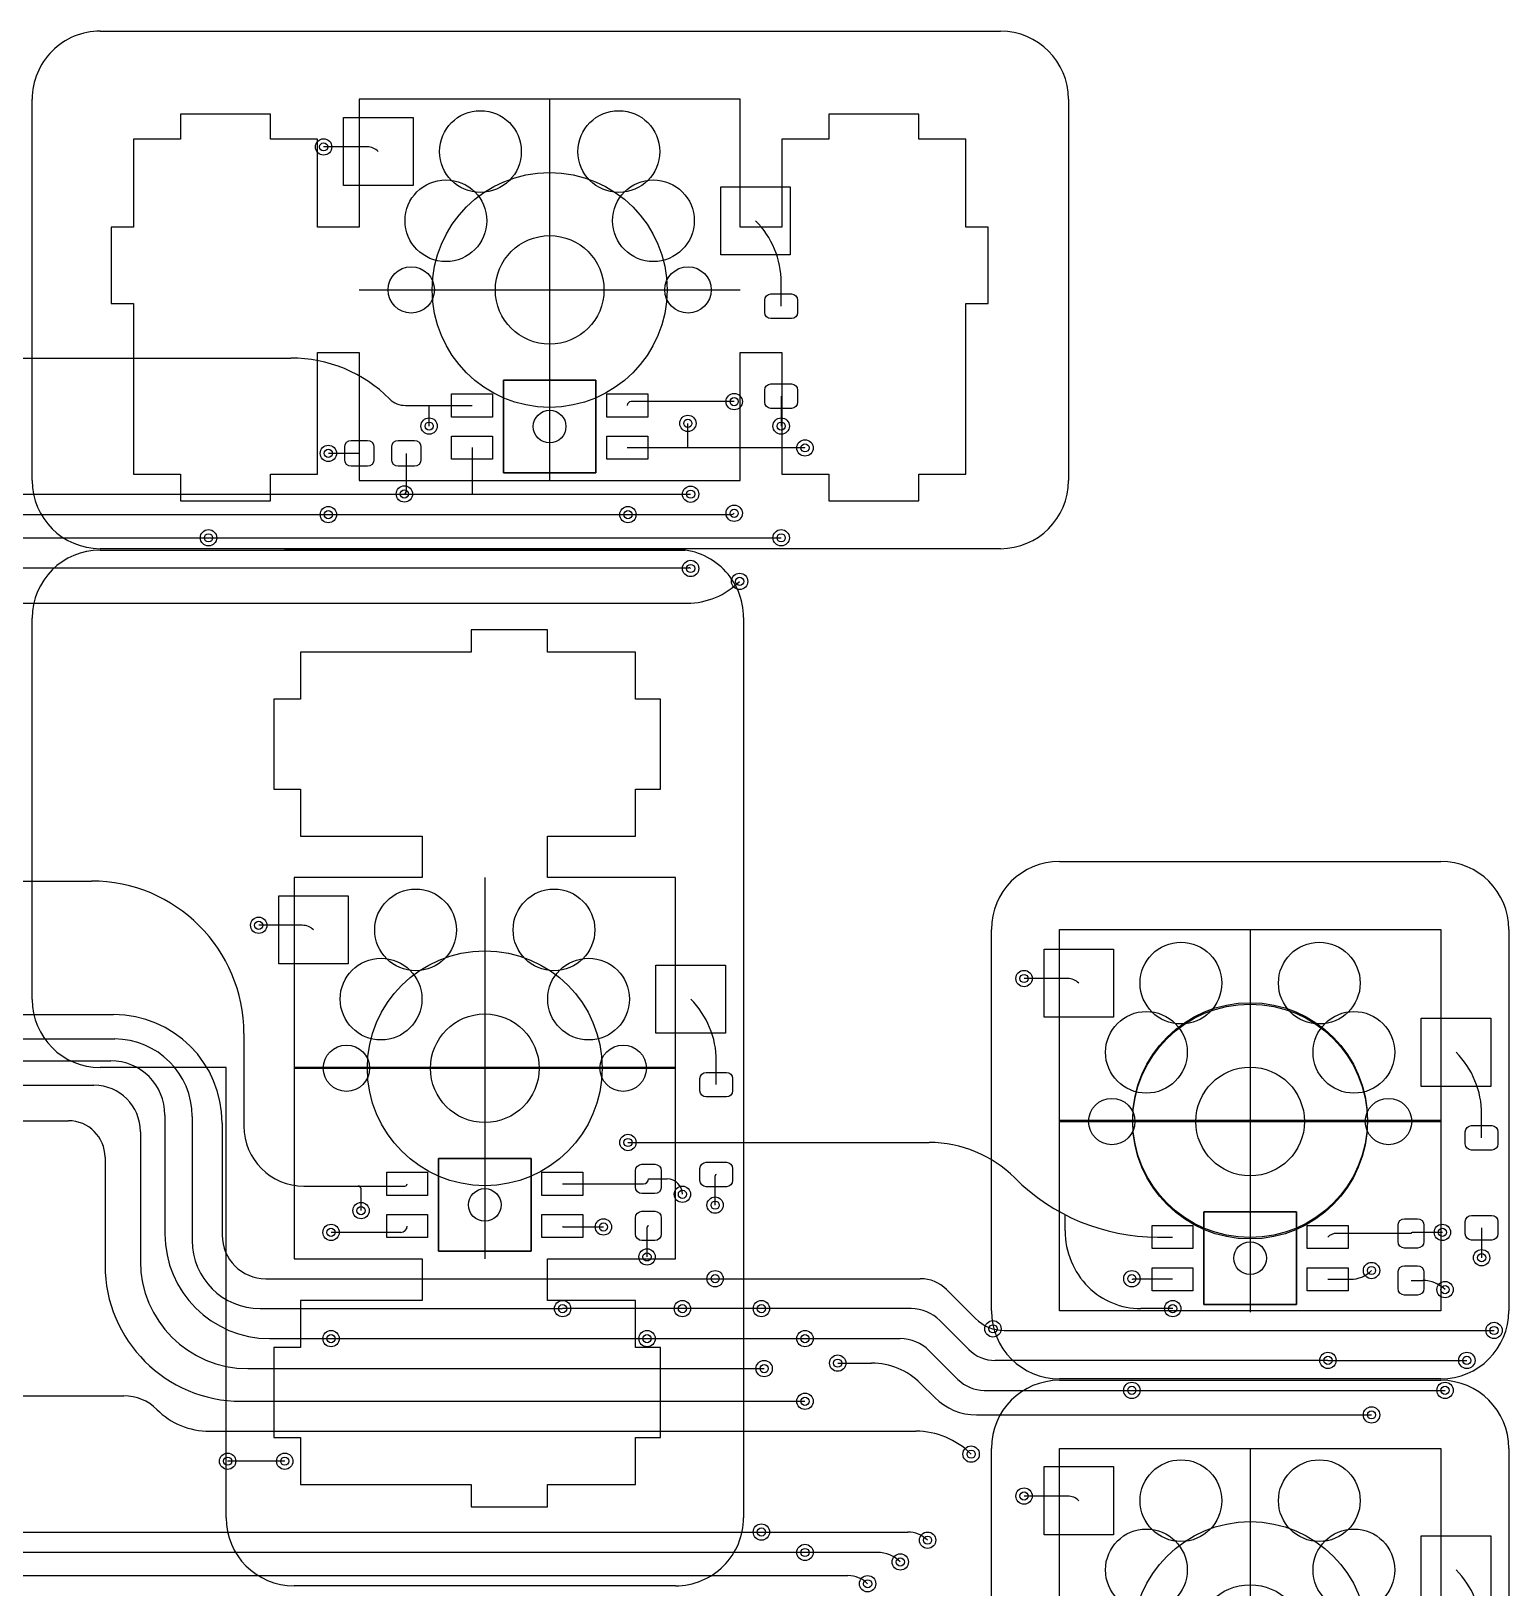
# Model space of a CAD drawing. Header units: millimetres. Extents: x -171 to 83, y -111 to 20.
# Drawn here: x 28.6 to 82.8, y -47.7 to 9.5 of the extents above; entities that cross this region are included whole.
import ezdxf

# ---------------------------------------------------------------- set-up
doc = ezdxf.new("R2010")
doc.units = ezdxf.units.MM
for name, color, linetype, lineweight, true_color in [('livello 1', 1, 'Continuous', 25, 0xff0000), ('livello 2', 3, 'Continuous', 25, 0x00ff00), ('livello 4', 18, 'Continuous', 25, 0x000000), ('livello 5', 18, 'Continuous', 25, 0x000000)]:
    doc.layers.add(name, color=color, linetype=linetype, lineweight=lineweight, true_color=true_color)

msp = doc.modelspace()

# ---------------------------------------------------------------- linework, layer by layer
at = {"layer": 'livello 1', "flags": 128}
for points in [[(47.625, 7), (47.625, -7)], [(40.6255, 0), (54.6245, 0)], [(45.244, -21.57515), (45.244, -35.57515)], [(73.343, -23.52975), (73.343, -37.52975)], [(38.2445, -28.57515), (52.2435, -28.57515)], [(66.3435, -30.52975), (80.3425, -30.52975)], [(73.343, -42.52945), (73.343, -56.52945)]]:
    msp.add_lwpolyline(points, dxfattribs=at)
at = {"layer": 'livello 2'}
for centre in [(47.625, 0), (45.244, -28.57515), (73.343, -30.52975), (73.343, -49.52945)]:
    msp.add_circle(centre, 4.31138, dxfattribs=at)
at = {"layer": 'livello 4', "color": 133, "true_color": 0x37cbcb, "flags": 128}
for points in [[(42.61, 6.32995), (42.61, 3.82995), (40.06, 3.82995), (40.06, 6.32995), (42.61, 6.32995)], [(40.9246, 5.24995), (39.325, 5.24995)], [(56.46, 3.78995), (56.46, 1.28995), (53.91, 1.28995), (53.91, 3.78995), (56.46, 3.78995)], [(56.125, -0.60005), (56.125, 0.27055)], [(56.5, -0.15005), (56.5861, -0.16715), (56.6591, -0.21595), (56.7079, -0.28895), (56.725, -0.37505), (56.725, -0.82505), (56.7079, -0.91115), (56.6591, -0.98415), (56.5861, -1.03295), (56.5, -1.05005), (55.75, -1.05005), (55.6639, -1.03295), (55.5909, -0.98415), (55.5421, -0.91115), (55.525, -0.82505), (55.525, -0.37505), (55.5421, -0.28895), (55.5909, -0.21595), (55.6639, -0.16715), (55.75, -0.15005), (56.5, -0.15005)], [(26.6036, -2.50005), (38.1287, -2.50005)], [(45.525, -3.81655), (45.525, -4.66655), (44.025, -4.66655), (44.025, -3.81655), (45.525, -3.81655)], [(51.225, -3.81655), (51.225, -4.66655), (49.725, -4.66655), (49.725, -3.81655), (51.225, -3.81655)], [(56.5, -3.45005), (56.5861, -3.46715), (56.6591, -3.51595), (56.7079, -3.58895), (56.725, -3.67505), (56.725, -4.12505), (56.7079, -4.21115), (56.6591, -4.28415), (56.5861, -4.33295), (56.5, -4.35005), (55.75, -4.35005), (55.6639, -4.33295), (55.5909, -4.28415), (55.5421, -4.21115), (55.525, -4.12505), (55.525, -3.67505), (55.5421, -3.58895), (55.5909, -3.51595), (55.6639, -3.46715), (55.75, -3.45005), (56.5, -3.45005)], [(56.125, -3.90005), (56.125, -5.00005)], [(42.333, -4.24155), (43.2, -4.24155)], [(43.2, -4.24155), (44.775, -4.24155)], [(43.2, -5.00005), (43.2, -4.24155)], [(54.4, -4.10005), (50.6165, -4.10005)], [(52.7, -5.79155), (52.7, -4.90005)], [(41.175, -6.23755), (41.1569, -6.32845), (41.1054, -6.40545), (41.0284, -6.45695), (40.9375, -6.47505), (40.3375, -6.47505), (40.2466, -6.45695), (40.1696, -6.40545), (40.1181, -6.32845), (40.1, -6.23755), (40.1, -5.76255), (40.1181, -5.67165), (40.1696, -5.59465), (40.2466, -5.54315), (40.3375, -5.52505), (40.9375, -5.52505), (41.0284, -5.54315), (41.1054, -5.59465), (41.1569, -5.67165), (41.175, -5.76255), (41.175, -6.23755)], [(42.9, -6.23755), (42.8819, -6.32845), (42.8304, -6.40545), (42.7534, -6.45695), (42.6625, -6.47505), (42.0625, -6.47505), (41.9716, -6.45695), (41.8946, -6.40545), (41.8431, -6.32845), (41.825, -6.23755), (41.825, -5.76255), (41.8431, -5.67165), (41.8946, -5.59465), (41.9716, -5.54315), (42.0625, -5.52505), (42.6625, -5.52505), (42.7534, -5.54315), (42.8304, -5.59465), (42.8819, -5.67165), (42.9, -5.76255), (42.9, -6.23755)], [(45.525, -5.36655), (45.525, -6.21655), (44.025, -6.21655), (44.025, -5.36655), (45.525, -5.36655)], [(51.225, -5.36655), (51.225, -6.21655), (49.725, -6.21655), (49.725, -5.36655), (51.225, -5.36655)], [(40.6375, -6.00005), (39.5, -6.00005)], [(42.3625, -6.00005), (42.3625, -7.38755)], [(44.775, -5.79155), (44.775, -7.47505)], [(50.475, -5.79155), (52.7, -5.79155)], [(52.7, -5.79155), (56.9915, -5.79155)], [(16.25, -7.50005), (42.25, -7.50005)], [(42.25, -7.50005), (43.8, -7.50005)], [(43.8, -7.50005), (44.8, -7.50005)], [(44.8, -7.50005), (52.8, -7.50005)], [(-5.1, -8.25005), (50.5, -8.25005)], [(50.5, -8.25005), (54.2793, -8.25005)], [(8.5, -9.10005), (56.125, -9.10005)], [(8.2657, -10.20005), (52.7343, -10.20005)], [(7.6657, -11.50005), (52.6686, -11.50005)], [(24.7, -21.70005), (30.8, -21.70005)], [(40.229, -22.24515), (40.229, -24.74515), (37.679, -24.74515), (37.679, -22.24515), (40.229, -22.24515)], [(38.5436, -23.32515), (36.944, -23.32515)], [(68.328, -24.19975), (68.328, -26.69975), (65.778, -26.69975), (65.778, -24.19975), (68.328, -24.19975)], [(54.079, -24.78525), (54.079, -27.28525), (51.529, -27.28525), (51.529, -24.78525), (54.079, -24.78525)], [(66.6426, -25.27975), (65.043, -25.27975)], [(27.6, -26.60005), (31.6146, -26.60005)], [(82.178, -26.73985), (82.178, -29.23985), (79.628, -29.23985), (79.628, -26.73985), (82.178, -26.73985)], [(36.4, -27.30005), (36.4, -30.70005)], [(2.9, -27.50005), (31.6, -27.50005)], [(31.6, -27.50005), (31.6561, -27.50005)], [(25.1, -28.30005), (31.5095, -28.30005)], [(53.744, -29.17525), (53.744, -28.30455)], [(54.119, -28.72515), (54.2051, -28.74235), (54.2781, -28.79115), (54.3269, -28.86405), (54.344, -28.95015), (54.344, -29.40015), (54.3269, -29.48635), (54.2781, -29.55925), (54.2051, -29.60805), (54.119, -29.62515), (53.369, -29.62515), (53.2829, -29.60805), (53.2099, -29.55925), (53.1611, -29.48635), (53.144, -29.40015), (53.144, -28.95015), (53.1611, -28.86405), (53.2099, -28.79115), (53.2829, -28.74235), (53.369, -28.72515), (54.119, -28.72515)], [(-1.9, -29.20005), (30.8954, -29.20005)], [(81.843, -31.12985), (81.843, -30.25915)], [(-2.3272, -30.50005), (29.9584, -30.50005)], [(33.5, -30.29055), (33.5, -34.65485)], [(34.5, -30.34395), (34.5, -34.90005)], [(35.6, -30.58545), (35.6, -34.70005)], [(82.218, -30.67975), (82.3041, -30.69695), (82.3771, -30.74575), (82.4259, -30.81865), (82.443, -30.90475), (82.443, -31.35475), (82.4259, -31.44095), (82.3771, -31.51385), (82.3041, -31.56265), (82.218, -31.57975), (81.468, -31.57975), (81.3819, -31.56265), (81.3089, -31.51385), (81.2601, -31.44095), (81.243, -31.35475), (81.243, -30.90475), (81.2601, -30.81865), (81.3089, -30.74575), (81.3819, -30.69695), (81.468, -30.67975), (82.218, -30.67975)], [(32.6, -30.90465), (32.6, -35.66205)], [(50.5, -31.30005), (61.5615, -31.30005)], [(31.3, -31.84165), (31.3, -35.80005)], [(41.644, -33.24165), (41.644, -32.39165), (43.144, -32.39165), (43.144, -33.24165), (41.644, -33.24165)], [(47.344, -33.24165), (47.344, -32.39165), (48.844, -32.39165), (48.844, -33.24165), (47.344, -33.24165)], [(51.4875, -32.10005), (51.5784, -32.11815), (51.6554, -32.16965), (51.7069, -32.24665), (51.725, -32.33755), (51.725, -32.93755), (51.7069, -33.02845), (51.6554, -33.10545), (51.5784, -33.15695), (51.4875, -33.17505), (51.0125, -33.17505), (50.9216, -33.15695), (50.8446, -33.10545), (50.7931, -33.02845), (50.775, -32.93755), (50.775, -32.33755), (50.7931, -32.24665), (50.8446, -32.16965), (50.9216, -32.11815), (51.0125, -32.10005), (51.4875, -32.10005)], [(54.119, -32.02515), (54.2051, -32.04235), (54.2781, -32.09115), (54.3269, -32.16405), (54.344, -32.25015), (54.344, -32.70015), (54.3269, -32.78635), (54.2781, -32.85925), (54.2051, -32.90805), (54.119, -32.92525), (53.369, -32.92525), (53.2829, -32.90805), (53.2099, -32.85925), (53.1611, -32.78635), (53.144, -32.70015), (53.144, -32.25015), (53.1611, -32.16405), (53.2099, -32.09115), (53.2829, -32.04235), (53.369, -32.02515), (54.119, -32.02515)], [(53.7, -33.60005), (53.7, -32.51915)], [(38.6, -32.90005), (40.6, -32.90005)], [(40.6, -32.90005), (42.3106, -32.90005)], [(40.7, -33.80005), (40.7, -33.00005)], [(48.094, -32.81665), (51.0709, -32.81665)], [(51.25, -32.63755), (51.9375, -32.63755)], [(41.644, -34.79165), (41.644, -33.94165), (43.144, -33.94165), (43.144, -34.79165), (41.644, -34.79165)], [(47.344, -34.79165), (47.344, -33.94165), (48.844, -33.94165), (48.844, -34.79165), (47.344, -34.79165)], [(51.4875, -33.82505), (51.5784, -33.84315), (51.6554, -33.89465), (51.7069, -33.97165), (51.725, -34.06255), (51.725, -34.66255), (51.7069, -34.75345), (51.6554, -34.83045), (51.5784, -34.88195), (51.4875, -34.90005), (51.0125, -34.90005), (50.9216, -34.88195), (50.8446, -34.83045), (50.7931, -34.75345), (50.775, -34.66255), (50.775, -34.06255), (50.7931, -33.97165), (50.8446, -33.89465), (50.9216, -33.84315), (51.0125, -33.82505), (51.4875, -33.82505)], [(66.5502, -34.54835), (66.5502, -33.94985)], [(79.4875, -34.10005), (79.5784, -34.11815), (79.6554, -34.16965), (79.7069, -34.24665), (79.725, -34.33755), (79.725, -34.93755), (79.7069, -35.02845), (79.6554, -35.10545), (79.5784, -35.15695), (79.4875, -35.17505), (79.0125, -35.17505), (78.9216, -35.15695), (78.8446, -35.10545), (78.7931, -35.02845), (78.775, -34.93755), (78.775, -34.33755), (78.7931, -34.24665), (78.8446, -34.16965), (78.9216, -34.11815), (79.0125, -34.10005), (79.4875, -34.10005)], [(82.218, -33.97975), (82.3041, -33.99695), (82.3771, -34.04575), (82.4259, -34.11865), (82.443, -34.20475), (82.443, -34.65475), (82.4259, -34.74095), (82.3771, -34.81385), (82.3041, -34.86265), (82.218, -34.87985), (81.468, -34.87985), (81.3819, -34.86265), (81.3089, -34.81385), (81.2601, -34.74095), (81.243, -34.65475), (81.243, -34.20475), (81.2601, -34.11865), (81.3089, -34.04575), (81.3819, -33.99695), (81.468, -33.97975), (82.218, -33.97975)], [(42.1607, -34.60005), (39.6, -34.60005)], [(48.1274, -34.40005), (49.6, -34.40005)], [(51.2, -35.50005), (51.2, -34.41255)], [(69.743, -35.19625), (69.743, -34.34625), (71.243, -34.34625), (71.243, -35.19625), (69.743, -35.19625)], [(69.9419, -34.77125), (70.493, -34.77125)], [(75.443, -35.19625), (75.443, -34.34625), (76.943, -34.34625), (76.943, -35.19625), (75.443, -35.19625)], [(79.25, -34.63755), (76.5159, -34.63755)], [(80.4, -34.60005), (79.2875, -34.60005)], [(81.843, -34.42975), (81.843, -35.52975)], [(69.743, -36.74625), (69.743, -35.89625), (71.243, -35.89625), (71.243, -36.74625), (69.743, -36.74625)], [(75.443, -36.74625), (75.443, -35.89625), (76.943, -35.89625), (76.943, -36.74625), (75.443, -36.74625)], [(79.4875, -35.82505), (79.5784, -35.84315), (79.6554, -35.89465), (79.7069, -35.97165), (79.725, -36.06255), (79.725, -36.66255), (79.7069, -36.75345), (79.6554, -36.83045), (79.5784, -36.88195), (79.4875, -36.90005), (79.0125, -36.90005), (78.9216, -36.88195), (78.8446, -36.83045), (78.7931, -36.75345), (78.775, -36.66255), (78.775, -36.06255), (78.7931, -35.97165), (78.8446, -35.89465), (78.9216, -35.84315), (79.0125, -35.82505), (79.4875, -35.82505)], [(37.2, -36.30005), (53.7, -36.30005)], [(53.7, -36.30005), (61.2343, -36.30005)], [(70.493, -36.32125), (69.0513, -36.32125)], [(76.193, -36.32125), (77.0244, -36.32125)], [(79.25, -36.36255), (79.6852, -36.36255)], [(62.2, -36.70005), (63.2641, -37.76415)], [(37, -37.40005), (48.1, -37.40005)], [(53.6, -37.40005), (48.1, -37.40005)], [(60.9, -37.40005), (53.6, -37.40005)], [(70.5, -37.40005), (69.3314, -37.40005)], [(63.0165, -38.90005), (61.9524, -37.83595)], [(64.3165, -38.20005), (82.3, -38.20005)], [(37.3452, -38.50005), (39.6, -38.50005)], [(39.6, -38.50005), (51.2, -38.50005)], [(51.2, -38.50005), (60.5, -38.50005)], [(58.2, -39.40005), (59.4453, -39.40005)], [(61.5524, -38.93595), (62.6165, -40.00005)], [(76.2, -39.30005), (63.9821, -39.30005)], [(76.2, -39.30005), (81.3, -39.30005)], [(36.538, -39.60005), (55.5, -39.60005)], [(61.2458, -40.14585), (61.7636, -40.66365)], [(63.5821, -40.40005), (69, -40.40005)], [(69, -40.40005), (80.5, -40.40005)], [(26.6036, -40.60035), (31.9936, -40.60035)], [(36.3, -40.80005), (57, -40.80005)], [(63.3, -41.30005), (77.8, -41.30005)], [(35.1314, -41.90005), (61.0686, -41.90005)], [(37.9, -43.00005), (35.8, -43.00005)], [(68.328, -43.19945), (68.328, -45.69945), (65.778, -45.69945), (65.778, -43.19945), (68.328, -43.19945)], [(66.6426, -44.27945), (65.043, -44.27945)], [(16.25, -45.60035), (41.7, -45.60035)], [(41.7, -45.60035), (59.6, -45.60035)], [(59.6, -45.60035), (60.7765, -45.60035)], [(59.6, -45.60035), (60.5997, -45.60035)], [(82.178, -45.73945), (82.178, -48.23945), (79.628, -48.23945), (79.628, -45.73945), (82.178, -45.73945)], [(59.6557, -46.35035), (4.7, -46.35035)], [(8.5, -47.20035), (55.9, -47.20035)], [(55.9, -47.20035), (58.5765, -47.20035)]]:
    msp.add_lwpolyline(points, dxfattribs=at)
for points in [[(41.335, 5.07995, 0.19891111), (40.9246, 5.24995)], [(56.125, 0.27055, 0.19891291), (55.185, 2.53995)], [(41.75, -4.00005, 0.19891219), (38.1287, -2.50005)], [(41.75, -4.00005, 0.19891061), (42.333, -4.24155)], [(50.6165, -4.10005, 0.41421356), (50.475, -4.24155)], [(57, -5.80005, 0.41421356), (56.9915, -5.79155)], [(42.25, -7.50005, 0.41421356), (42.3625, -7.38755)], [(44.775, -7.47505, 0.41421356), (44.8, -7.50005)], [(54.2793, -8.25005, 0.19890958), (54.4, -8.20005)], [(52.8, -10.22725, 0.1989284), (52.7343, -10.20005)], [(52.6686, -11.50005, 0.19891284), (54.6, -10.70005)], [(36.4, -27.30005, 0.41421356), (30.8, -21.70005)], [(38.954, -23.49515, 0.19885549), (38.5436, -23.32525)], [(67.053, -25.44975, 0.19885549), (66.6426, -25.27985)], [(53.744, -28.30455, 0.19890481), (52.804, -26.03525)], [(35.6, -30.58545, 0.41421356), (31.6146, -26.60005)], [(34.5, -30.34395, 0.41421356), (31.6561, -27.50005)], [(81.843, -30.25915, 0.19890481), (80.903, -27.98985)], [(33.5, -30.29055, 0.41421356), (31.5095, -28.30005)], [(32.6, -30.90465, 0.41421356), (30.8954, -29.20005)], [(31.3, -31.84165, 0.41421356), (29.9584, -30.50005)], [(36.4, -30.70005, 0.41421356), (38.6, -32.90005)], [(64.7, -32.60005, 0.19891259), (61.5615, -31.30005)], [(53.744, -32.47515, 0.41421356), (53.7, -32.51915)], [(40.7, -33.00005, 0.41421356), (40.6, -32.90005)], [(42.3106, -32.90005, 0.41421356), (42.394, -32.81665)], [(51.0709, -32.81675, 0.41405017), (51.25, -32.63755)], [(52.5, -33.20005, 0.41421356), (51.9375, -32.63755)], [(64.7, -32.60005, 0.19891333), (69.9419, -34.77125)], [(33.5, -34.65485, 0.41421356), (37.3452, -38.50005)], [(35.6, -34.70005, 0.41421356), (37.2, -36.30005)], [(42.1606, -34.60005, 0.41421356), (42.394, -34.36665)], [(48.094, -34.36665, 0.41421356), (48.1274, -34.40005)], [(51.25, -34.36255, 0.41421356), (51.2, -34.41255)], [(66.5502, -34.54835, 0.19891392), (67.4, -36.60005)], [(76.5159, -34.63755, 0.19894763), (76.193, -34.77135)], [(79.2875, -34.60005, 0.41421356), (79.25, -34.63755)], [(34.5, -34.90005, 0.41421356), (37, -37.40005)], [(31.3, -35.80005, 0.41421356), (36.3, -40.80005)], [(32.6, -35.66205, 0.41421356), (36.538, -39.60005)], [(77.0244, -36.32135, 0.19890884), (77.8, -36.00005)], [(62.2, -36.70005, 0.19891284), (61.2343, -36.30005)], [(69, -36.30005, 0.1986888), (69.0513, -36.32125)], [(80.5, -36.70005, 0.19891248), (79.6852, -36.36255)], [(67.4, -36.60005, 0.19891284), (69.3314, -37.40005)], [(61.9524, -37.83595, 0.19891369), (60.9, -37.40005)], [(63.2641, -37.76415, 0.19891369), (64.3165, -38.20005)], [(61.5524, -38.93595, 0.19891369), (60.5, -38.50005)], [(61.2457, -40.14585, 0.19891026), (59.4453, -39.40005)], [(63.0165, -38.90005, 0.19892535), (63.9821, -39.30005)], [(62.6165, -40.00005, 0.19891284), (63.5822, -40.40005)], [(33.2, -41.10005, 0.19891282), (31.9936, -40.60035)], [(33.2, -41.10005, 0.19891284), (35.1314, -41.90005)], [(61.7636, -40.66365, 0.19891225), (63.3, -41.30005)], [(63.1, -42.74145, 0.19891362), (61.0686, -41.90005)], [(67.053, -44.44945, 0.19885549), (66.6426, -44.27955)], [(61.5, -45.90005, 0.19891063), (60.7765, -45.60035)], [(60.5, -46.70005, 0.19891422), (59.6557, -46.35035)], [(59.3, -47.50005, 0.19891063), (58.5765, -47.20035)], [(81.843, -49.25885, 0.19890481), (80.903, -46.98955)]]:
    msp.add_lwpolyline(points, format="xyb", dxfattribs=at)
at = {"layer": 'livello 4', "color": 250, "true_color": 0x2f2d31, "flags": 128}
for points in [[(45.925, -6.71655), (45.925, -3.31655)], [(45.925, -3.31655), (49.325, -3.31655)], [(49.325, -3.31655), (45.925, -3.31655)], [(45.925, -3.31655), (45.925, -6.71655)], [(49.325, -3.31655), (49.325, -6.71655)], [(49.325, -6.71655), (49.325, -3.31655)], [(49.325, -6.71655), (45.925, -6.71655)], [(45.925, -6.71655), (49.325, -6.71655)], [(43.544, -31.89165), (46.944, -31.89165)], [(43.544, -35.29165), (43.544, -31.89165)], [(46.944, -31.89165), (43.544, -31.89165)], [(43.544, -31.89165), (43.544, -35.29165)], [(46.944, -31.89165), (46.944, -35.29165)], [(46.944, -35.29165), (46.944, -31.89165)], [(71.643, -33.84625), (75.043, -33.84625)], [(71.643, -37.24625), (71.643, -33.84625)], [(75.043, -33.84625), (71.643, -33.84625)], [(71.643, -33.84625), (71.643, -37.24625)], [(75.043, -33.84625), (75.043, -37.24625)], [(75.043, -37.24625), (75.043, -33.84625)], [(46.944, -35.29165), (43.544, -35.29165)], [(43.544, -35.29165), (46.944, -35.29165)], [(75.043, -37.24625), (71.643, -37.24625)], [(71.643, -37.24625), (75.043, -37.24625)]]:
    msp.add_lwpolyline(points, dxfattribs=at)
at = {"layer": 'livello 4', "color": 18, "true_color": 0x000000}
for centre, radius in [((45.085, 5.07995), 1.5), ((50.165, 5.07995), 1.5), ((39.325, 5.24995), 0.15), ((43.815, 2.53995), 1.5), ((51.435, 2.53995), 1.5), ((47.625, -0.00005), 1.9939), ((47.625, -0.00005), 1.9939), ((42.545, -0.00005), 0.8509), ((42.545, -0.00005), 0.8509), ((52.705, -0.00005), 0.8509), ((52.705, -0.00005), 0.8509), ((54.4, -4.10005), 0.15), ((43.2, -5.00005), 0.15), ((52.7, -4.90005), 0.15), ((56.125, -5.00005), 0.15), ((57, -5.80005), 0.15), ((39.5, -6.00005), 0.15), ((42.2919, -7.49195), 0.15), ((52.8, -7.50005), 0.15), ((39.5, -8.25005), 0.15), ((50.5, -8.25005), 0.15), ((54.4, -8.20005), 0.15), ((35.1, -9.10005), 0.15), ((56.125, -9.10005), 0.15), ((52.8, -10.22725), 0.15), ((54.6, -10.70005), 0.15), ((42.704, -23.49515), 1.5), ((47.784, -23.49515), 1.5), ((36.944, -23.32515), 0.15), ((70.803, -25.44975), 1.5), ((75.883, -25.44975), 1.5), ((41.434, -26.03525), 1.5), ((49.054, -26.03525), 1.5), ((65.043, -25.27975), 0.15), ((45.244, -28.57515), 1.9939), ((45.244, -28.57515), 1.9939), ((69.533, -27.98985), 1.5), ((77.153, -27.98985), 1.5), ((40.164, -28.57515), 0.8509), ((40.164, -28.57515), 0.8509), ((50.324, -28.57515), 0.8509), ((50.324, -28.57515), 0.8509), ((73.343, -30.52975), 1.9939), ((73.343, -30.52975), 1.9939), ((68.263, -30.52975), 0.8509), ((68.263, -30.52975), 0.8509), ((78.423, -30.52975), 0.8509), ((78.423, -30.52975), 0.8509), ((50.5, -31.30005), 0.15), ((52.5, -33.20005), 0.15), ((40.7, -33.80005), 0.15), ((53.7, -33.60005), 0.15), ((49.6, -34.40005), 0.15), ((39.6, -34.60005), 0.15), ((80.4, -34.60005), 0.15), ((51.2, -35.50005), 0.15), ((81.843, -35.52975), 0.15), ((77.8, -36.00005), 0.15), ((53.7, -36.30005), 0.15), ((69, -36.30005), 0.15), ((80.5, -36.70005), 0.15), ((48.1, -37.40005), 0.15), ((52.5, -37.40005), 0.15), ((55.4, -37.40005), 0.15), ((70.5, -37.40005), 0.15), ((63.9, -38.14065), 0.15), ((82.3, -38.20005), 0.15), ((39.6, -38.50005), 0.15), ((51.2, -38.50005), 0.15), ((57, -38.50005), 0.15), ((58.2, -39.40005), 0.15), ((76.2, -39.30005), 0.15), ((81.3, -39.30005), 0.15), ((55.5, -39.60005), 0.15), ((69, -40.40005), 0.15), ((80.5, -40.40005), 0.15), ((57, -40.80005), 0.15), ((77.8, -41.30005), 0.15), ((35.8, -43.00005), 0.15), ((37.9, -43.00005), 0.15), ((63.1, -42.74145), 0.15), ((70.803, -44.44945), 1.5), ((75.883, -44.44945), 1.5), ((65.043, -44.27945), 0.15), ((55.4, -45.60005), 0.15), ((69.533, -46.98945), 1.5), ((77.153, -46.98945), 1.5), ((57, -46.35035), 0.15), ((61.5, -45.90005), 0.15), ((60.5, -46.70005), 0.15), ((59.3, -47.50005), 0.15), ((73.343, -49.52945), 1.9939), ((73.343, -49.52945), 1.9939)]:
    msp.add_circle(centre, radius, dxfattribs=at)
at = {"layer": 'livello 4', "color": 250, "true_color": 0x121212}
for centre in [(39.325, 5.24995), (54.4, -4.10005), (43.2, -5.00005), (52.7, -4.90005), (56.125, -5.00005), (39.5, -6.00005), (57, -5.80005), (42.2919, -7.49195), (52.8, -7.50005), (39.5, -8.25005), (50.5, -8.25005), (54.4, -8.20005), (35.1, -9.10005), (56.125, -9.10005), (52.8, -10.22725), (54.6, -10.70005), (36.944, -23.32515), (65.043, -25.27975), (50.5, -31.30005), (52.5, -33.20005), (40.7, -33.80005), (53.7, -33.60005), (49.6, -34.40005), (39.6, -34.60005), (80.4, -34.60005), (51.2, -35.50005), (81.843, -35.52975), (53.7, -36.30005), (69, -36.30005), (77.8, -36.00005), (80.5, -36.70005), (48.1, -37.40005), (52.5, -37.40005), (55.4, -37.40005), (70.5, -37.40005), (39.6, -38.50005), (51.2, -38.50005), (57, -38.50005), (63.9, -38.14065), (82.3, -38.20005), (55.5, -39.60005), (58.2, -39.40005), (76.2, -39.30005), (81.3, -39.30005), (57, -40.80005), (69, -40.40005), (80.5, -40.40005), (77.8, -41.30005), (35.8, -43.00005), (37.9, -43.00005), (63.1, -42.74145), (65.043, -44.27945), (55.4, -45.60005), (61.5, -45.90005), (57, -46.35035), (60.5, -46.70005), (59.3, -47.50005)]:
    msp.add_circle(centre, 0.3, dxfattribs=at)
at = {"layer": 'livello 4', "color": 133, "true_color": 0x37cbcb}
for centre in [(47.625, -5.01655), (45.244, -33.59175), (73.343, -35.54635)]:
    msp.add_circle(centre, 0.5991, dxfattribs=at)
at = {"layer": 'livello 5', "color": 250, "true_color": 0x3d3d3d, "flags": 128}
for points in [[(31.126, 9.4998, 0.41422528), (28.626, 6.9999)], [(66.6749, 6.9998, 0.41420185), (64.175, 9.4998)], [(28.626, -6.9999, 0.41420185), (31.126, -9.4998)], [(64.175, -9.4999, 0.41421356), (66.675, -6.9999)], [(31.126, -9.5503, 0.41421356), (28.626, -12.0503)], [(38.2441, -9.5252, 0.03547804), (37.8904, -9.5503)], [(54.7438, -12.0252, 0.414237), (52.2438, -9.5252)], [(66.3425, -20.9796, 0.41421356), (63.8425, -23.4796)], [(82.8425, -23.4796, 0.41421356), (80.3425, -20.9796)], [(28.626, -26.05, 0.41421356), (31.126, -28.55)], [(63.8425, -37.4793, 0.41421356), (66.3425, -39.9793)], [(80.3425, -39.9793, 0.41421356), (82.8425, -37.4793)], [(66.3425, -40.0296, 0.41421356), (63.8425, -42.5296)], [(82.8425, -42.5296, 0.41421356), (80.3425, -40.0296)], [(35.7442, -45.0742, 0.41421356), (38.2441, -47.5741)], [(52.2438, -47.5741, 0.414237), (54.7438, -45.0741)]]:
    msp.add_lwpolyline(points, format="xyb", dxfattribs=at)
for points in [[(31.126, 9.4999), (64.175, 9.4999)], [(28.626, -6.9998), (28.626, 6.9999)], [(40.6255, 7), (40.6255, 2.301)], [(54.6245, 7), (40.6255, 7)], [(47.625, 7), (47.625, -7)], [(54.6245, 2.301), (54.6245, 7)], [(66.675, 6.9999), (66.675, -6.9998)], [(37.3745, 6.45), (34.0755, 6.45)], [(34.0755, 6.45), (34.0755, 5.531)], [(37.3745, 5.531), (37.3745, 6.45)], [(61.1745, 6.45), (57.8745, 6.45)], [(57.8745, 6.45), (57.8745, 5.531)], [(61.1745, 5.531), (61.1745, 6.45)], [(34.0755, 5.531), (32.3505, 5.531)], [(32.3505, 5.531), (32.3505, 2.301)], [(39.1005, 5.531), (37.3745, 5.531)], [(39.1005, 2.301), (39.1005, 5.531)], [(56.1505, 5.531), (56.1505, 2.301)], [(57.8745, 5.531), (56.1505, 5.531)], [(62.8995, 5.531), (61.1745, 5.531)], [(62.8995, 2.301), (62.8995, 5.531)], [(31.5245, 2.301), (31.5245, -0.5)], [(32.3505, 2.301), (31.5245, 2.301)], [(40.6255, 2.301), (39.1005, 2.301)], [(56.1505, 2.301), (54.6245, 2.301)], [(63.7255, 2.301), (62.8995, 2.301)], [(63.7255, -0.5), (63.7255, 2.301)], [(40.6255, 0), (54.6245, 0)], [(31.5245, -0.5), (32.3505, -0.5)], [(32.3505, -0.5), (32.3505, -6.7696)], [(62.8995, -6.7696), (62.8995, -0.5)], [(62.8995, -0.5), (63.7255, -0.5)], [(39.1005, -2.2992), (40.6255, -2.2992)], [(39.1005, -6.7696), (39.1005, -2.2992)], [(40.6255, -2.2992), (40.6255, -7)], [(54.6245, -2.2992), (56.1505, -2.2992)], [(54.6245, -7), (54.6245, -2.2992)], [(56.1505, -2.2992), (56.1505, -6.7696)], [(32.3505, -6.7696), (34.0755, -6.7696)], [(34.0755, -6.7696), (34.0755, -7.7496)], [(37.3745, -6.7696), (39.1005, -6.7696)], [(37.3745, -7.7496), (37.3745, -6.7696)], [(56.1505, -6.7696), (57.8745, -6.7696)], [(57.8745, -6.7696), (57.8745, -7.7496)], [(61.1745, -7.7496), (61.1745, -6.7696)], [(61.1745, -6.7696), (62.8995, -6.7696)], [(40.6255, -7), (54.6245, -7)], [(34.0755, -7.7496), (37.3745, -7.7496)], [(57.8745, -7.7496), (61.1745, -7.7496)], [(50.8292, -9.4998), (31.126, -9.4998)], [(31.126, -9.5503), (52.5975, -9.5503)], [(38.2441, -9.5252), (52.2438, -9.5252)], [(64.175, -9.4998), (50.8292, -9.4998)], [(28.626, -26.05), (28.626, -12.0503)], [(47.5435, -12.4747), (44.7435, -12.4747)], [(44.7435, -12.4747), (44.7435, -13.3002)], [(47.5435, -13.3002), (47.5435, -12.4747)], [(54.7438, -12.0252), (54.7438, -25.3709)], [(44.7435, -13.3002), (38.4725, -13.3002)], [(38.4725, -13.3002), (38.4725, -15.0243)], [(50.7735, -13.3002), (47.5435, -13.3002)], [(50.7735, -15.0243), (50.7735, -13.3002)], [(37.4935, -15.0243), (37.4935, -18.3245)], [(38.4725, -15.0243), (37.4935, -15.0243)], [(51.6925, -15.0243), (50.7735, -15.0243)], [(51.6925, -18.3245), (51.6925, -15.0243)], [(37.4935, -18.3245), (38.4725, -18.3245)], [(38.4725, -18.3245), (38.4725, -20.0499)], [(50.7735, -20.0499), (50.7735, -18.3245)], [(50.7735, -18.3245), (51.6925, -18.3245)], [(38.4725, -20.0499), (42.9435, -20.0499)], [(42.9435, -20.0499), (42.9435, -21.5753)], [(47.5435, -20.0499), (50.7735, -20.0499)], [(47.5435, -21.5753), (47.5435, -20.0499)], [(66.3425, -20.9796), (80.3425, -20.9796)], [(42.9435, -21.5753), (38.2425, -21.5753)], [(38.2425, -21.5753), (38.2425, -35.575)], [(45.244, -21.5751), (45.244, -35.5751)], [(52.2435, -21.5753), (47.5435, -21.5753)], [(52.2435, -35.575), (52.2435, -21.5753)], [(63.8425, -37.4793), (63.8425, -23.4796)], [(66.3425, -23.4796), (80.3425, -23.4796)], [(66.3425, -37.4793), (66.3425, -23.4796)], [(73.342, -23.4795), (73.342, -37.4795)], [(80.3425, -23.4796), (80.3425, -37.4793)], [(82.8425, -23.4796), (82.8425, -37.4793)], [(54.7438, -25.3709), (54.7438, -45.0741)], [(35.7441, -28.55), (31.126, -28.55)], [(35.7441, -45.0741), (35.7441, -28.55)], [(50.8292, -28.55), (38.2425, -28.55)], [(52.2435, -28.55), (50.8292, -28.55)], [(38.2445, -28.5751), (52.2435, -28.5751)], [(66.3425, -30.4795), (80.3415, -30.4795)], [(38.2425, -35.575), (42.9435, -35.575)], [(42.9435, -35.575), (42.9435, -37.1004)], [(47.5435, -35.575), (52.2435, -35.575)], [(47.5435, -37.1004), (47.5435, -35.575)], [(38.4725, -37.1004), (38.4725, -38.8244)], [(42.9435, -37.1004), (38.4725, -37.1004)], [(50.7735, -37.1004), (47.5435, -37.1004)], [(50.7735, -38.8244), (50.7735, -37.1004)], [(80.3425, -37.4793), (66.3425, -37.4793)], [(37.4935, -38.8244), (37.4935, -42.1247)], [(38.4725, -38.8244), (37.4935, -38.8244)], [(51.6925, -38.8244), (50.7735, -38.8244)], [(51.6925, -42.1247), (51.6925, -38.8244)], [(80.3425, -39.9793), (66.3425, -39.9793)], [(66.3425, -40.0296), (80.3425, -40.0296)], [(37.4935, -42.1247), (38.4725, -42.1247)], [(38.4725, -42.1247), (38.4725, -43.8501)], [(50.7735, -42.1247), (51.6925, -42.1247)], [(50.7735, -43.8501), (50.7735, -42.1247)], [(63.8425, -56.5293), (63.8425, -42.5296)], [(66.3425, -56.5293), (66.3425, -42.5296)], [(66.3425, -42.5296), (80.3425, -42.5296)], [(73.342, -42.5294), (73.342, -56.5294)], [(80.3425, -42.5296), (80.3425, -56.5293)], [(82.8425, -42.5296), (82.8425, -56.5293)], [(38.4725, -43.8501), (44.7435, -43.8501)], [(44.7435, -43.8501), (44.7435, -44.6742)], [(47.5435, -44.6742), (47.5435, -43.8501)], [(47.5435, -43.8501), (50.7735, -43.8501)], [(44.7435, -44.6742), (47.5435, -44.6742)], [(52.2438, -47.5741), (38.2441, -47.5741)]]:
    msp.add_lwpolyline(points, dxfattribs=at)
at = {"layer": 'livello 5', "color": 250, "true_color": 0x3d3d3d}
for centre in [(47.625, 0), (45.244, -28.5751), (73.342, -30.4795), (73.342, -49.5294)]:
    msp.add_circle(centre, 4.3114, dxfattribs=at)

doc.saveas('drawing.dxf')
